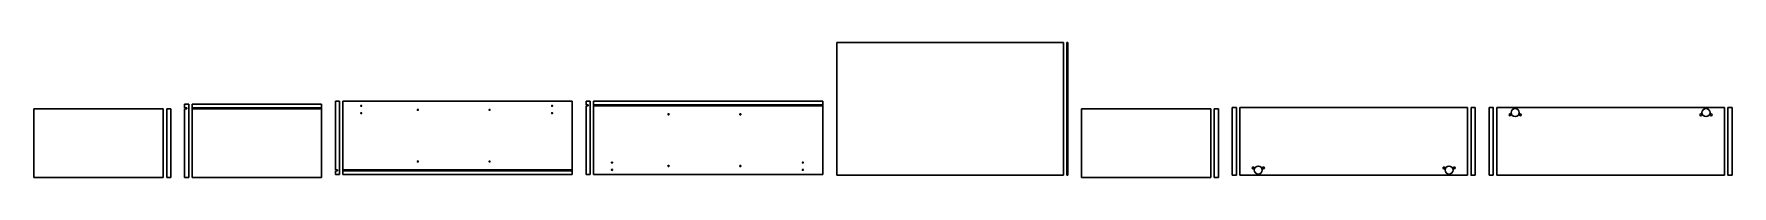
# Model space of a CAD drawing. Header units: millimetres. Extents: x 10 to 7414, y 10 to 599.
import ezdxf

# ---------------------------------------------------------------- set-up
doc = ezdxf.new("R2010")
doc.units = ezdxf.units.MM
doc.linetypes.add('HIDDEN2', pattern=[4.7625, 3.175, -1.5875])
doc.layers.get('0').update_dxf_attribs({"true_color": 0xc2ced6})

msp = doc.modelspace()

# ---------------------------------------------------------------- linework, layer by layer
at = {"linetype": 'Continuous', "lineweight": 30, "transparency": 33554684}
for p, q in [((4499, 599.2), (3510, 599.2)), ((3510, 599.2), (3510, 19.2)), ((4499, 19.2), (4499, 599.2)), ((4514, 19.2), (4514, 599.2)), ((4517, 599.2), (4514, 599.2)), ((4517, 19.2), (4517, 599.2)), ((574, 310), (10, 310)), ((10, 310), (10, 10)), ((574, 10), (574, 310)), ((589, 310), (589, 10)), ((607, 310), (589, 310)), ((607, 10), (607, 310)), ((667, 330), (667, 314)), ((667, 330), (685, 330)), ((667, 314), (676, 314)), ((667, 310), (676, 310)), ((667, 310), (667, 10)), ((676, 314), (676, 310)), ((685, 10), (685, 330)), ((700, 314), (700, 330)), ((1264, 330), (700, 330)), ((700, 314), (1264, 314)), ((700, 310), (700, 314)), ((1264, 310), (700, 310)), ((700, 10), (700, 310)), ((1264, 330), (1264, 314)), ((1264, 314), (1264, 310)), ((1264, 310), (1264, 10)), ((1324, 325.1), (1324, 342.6)), ((1324, 342.6), (1342, 342.6)), ((1324, 320.1), (1324, 325.1)), ((1324, 308.1), (1324, 320.1)), ((1324, 303.1), (1324, 308.1)), ((1324, 293.1), (1324, 303.1)), ((1342, 342.6), (1342, 22.6)), ((1357, 42.6), (1357, 342.6)), ((2357, 342.6), (1357, 342.6)), ((2357, 342.6), (2357, 42.6)), ((2417, 342.6), (2417, 326.6)), ((2417, 342.6), (2435, 342.6)), ((2417, 326.6), (2426, 326.6)), ((2417, 322.6), (2426, 322.6)), ((2417, 322.6), (2417, 288.1)), ((2426, 326.6), (2426, 322.6)), ((2435, 22.6), (2435, 342.6)), ((2450, 326.6), (2450, 342.6)), ((3450, 342.6), (2450, 342.6)), ((2450, 326.6), (3450, 326.6)), ((2450, 322.6), (2450, 326.6)), ((3450, 322.6), (2450, 322.6)), ((2450, 22.6), (2450, 322.6)), ((3450, 342.6), (3450, 326.6)), ((3450, 326.6), (3450, 322.6)), ((3450, 322.6), (3450, 22.6)), ((5141, 310), (4577, 310)), ((4577, 310), (4577, 10)), ((5141, 10), (5141, 310)), ((5156, 310), (5156, 10)), ((5174, 310), (5156, 310)), ((5174, 10), (5174, 310)), ((5234.5, 315.7), (5234.5, 59.2)), ((5234.5, 315.7), (5252.5, 315.7)), ((5252.5, 315.7), (5252.5, 20.2)), ((5268, 20.2), (5268, 315.7)), ((5268, 315.7), (6260, 315.7)), ((6260, 315.7), (6260, 20.2)), ((6275.6, 315.7), (6275.6, 20.2)), ((6293.6, 315.7), (6275.6, 315.7)), ((6293.6, 59.2), (6293.6, 315.7)), ((6354.6, 315.7), (6354.6, 310.7)), ((6354.6, 315.7), (6371.6, 315.7)), ((6354.6, 310.7), (6354.6, 287.7)), ((6372.6, 19.2), (6372.6, 314.7)), ((6388.1, 314.7), (6388.1, 315.7)), ((6388.1, 315.7), (7380.1, 315.7)), ((6388.1, 19.2), (6388.1, 314.7)), ((7380.1, 315.7), (7380.1, 314.7)), ((7380.1, 314.7), (7380.1, 19.2)), ((7395.6, 19.2), (7395.6, 314.7)), ((7413.6, 315.7), (7396.6, 315.7)), ((7413.6, 310.7), (7413.6, 315.7)), ((7413.6, 287.7), (7413.6, 310.7)), ((1324, 288.1), (1324, 293.1)), ((1324, 82.1), (1324, 288.1)), ((2417, 288.1), (2417, 283.1)), ((2417, 283.1), (2417, 77.1)), ((6354.6, 287.7), (6354.6, 279.7)), ((6354.6, 279.7), (6354.6, 275.7)), ((6354.6, 275.7), (6354.6, 19.2)), ((7413.6, 279.7), (7413.6, 287.7)), ((7413.6, 275.7), (7413.6, 279.7)), ((7413.6, 19.2), (7413.6, 275.7)), ((1324, 77.1), (1324, 82.1)), ((1324, 42.6), (1324, 77.1)), ((2417, 77.1), (2417, 72.1)), ((10, 10), (574, 10)), ((607, 10), (589, 10)), ((667, 10), (685, 10)), ((700, 10), (1264, 10)), ((1324, 42.6), (1333, 42.6)), ((1324, 38.6), (1333, 38.6)), ((1324, 22.6), (1324, 38.6)), ((1324, 22.6), (1342, 22.6)), ((1333, 42.6), (1333, 38.6)), ((1357, 42.6), (2357, 42.6)), ((1357, 38.6), (1357, 42.6)), ((2357, 38.6), (1357, 38.6)), ((1357, 22.6), (1357, 38.6)), ((1357, 22.6), (2357, 22.6)), ((2357, 42.6), (2357, 38.6)), ((2357, 38.6), (2357, 22.6)), ((2417, 72.1), (2417, 62.1)), ((2417, 62.1), (2417, 57.1)), ((2417, 57.1), (2417, 45.1)), ((2417, 45.1), (2417, 40.1)), ((2417, 40.1), (2417, 22.6)), ((2417, 22.6), (2435, 22.6)), ((2450, 22.6), (3450, 22.6)), ((3510, 19.2), (4499, 19.2)), ((4517, 19.2), (4514, 19.2)), ((4577, 10), (5141, 10)), ((5174, 10), (5156, 10)), ((5234.5, 59.2), (5234.5, 55.2)), ((5234.5, 55.2), (5234.5, 47.2)), ((5234.5, 47.2), (5234.5, 24.2)), ((5234.5, 24.2), (5234.5, 19.2)), ((5234.5, 19.2), (5251.5, 19.2)), ((5268, 19.2), (5268, 20.2)), ((6260, 19.2), (5268, 19.2)), ((6260, 20.2), (6260, 19.2)), ((6293.6, 19.2), (6276.6, 19.2)), ((6293.6, 55.2), (6293.6, 59.2)), ((6293.6, 47.2), (6293.6, 55.2)), ((6293.6, 24.2), (6293.6, 47.2)), ((6293.6, 19.2), (6293.6, 24.2)), ((6354.6, 19.2), (6372.6, 19.2)), ((7380.1, 19.2), (6388.1, 19.2)), ((7413.6, 19.2), (7395.6, 19.2))]:
    msp.add_line(p, q, dxfattribs=at)
at = {"linetype": 'HIDDEN2', "lineweight": 5, "transparency": 33554684}
for p, q in [((7380.1, 314.7), (6388.1, 314.7)), ((5268, 20.2), (6260, 20.2))]:
    msp.add_line(p, q, dxfattribs=at)
at = {"linetype": 'Continuous', "lineweight": 30, "transparency": 33554684, "extrusion": (0, 0, -1)}
for centre, radius in [((-1437, 322.6), 2.5), ((-1683.5, 305.6), 2.5), ((-1996.5, 305.6), 2.5), ((-2269, 322.6), 2.5), ((-6468.1, 293.2), 17.5), ((-7300.1, 293.2), 17.5), ((-1437, 290.6), 2.5), ((-2269, 290.6), 2.5), ((-2776.5, 285.6), 2.5), ((-3089.5, 285.6), 2.5), ((-6445.6, 283.7), 4), ((-6490.6, 283.7), 4), ((-7277.6, 283.7), 4), ((-7322.6, 283.7), 4), ((-1683.5, 79.6), 2.5), ((-1996.5, 79.6), 2.5), ((-2530, 74.6), 2.5), ((-3362, 74.6), 2.5), ((-2530, 42.6), 2.5), ((-2776.5, 59.6), 2.5), ((-3089.5, 59.6), 2.5), ((-3362, 42.6), 2.5), ((-5325.5, 51.2), 4), ((-5348, 41.7), 17.5), ((-5370.5, 51.2), 4), ((-6157.5, 51.2), 4), ((-6180, 41.7), 17.5), ((-6202.5, 51.2), 4)]:
    msp.add_circle(centre, radius, dxfattribs=at)
for centre, start, end in [((-6371.6, 314.7), 90, 180), ((-7396.6, 314.7), 0, 90), ((-5251.5, 20.2), 180, 270), ((-6276.6, 20.2), 270, 0)]:
    msp.add_arc(centre, 1, start, end, dxfattribs=at)
at = {"linetype": 'Continuous', "lineweight": 30, "transparency": 33554684}
for centre, start, end in [((6371.6, 314.7), 0, 90), ((7396.6, 314.7), 90, 180), ((5251.5, 20.2), 270, 0), ((6276.6, 20.2), 180, 270)]:
    msp.add_arc(centre, 1, start, end, dxfattribs=at)

doc.saveas('drawing.dxf')
